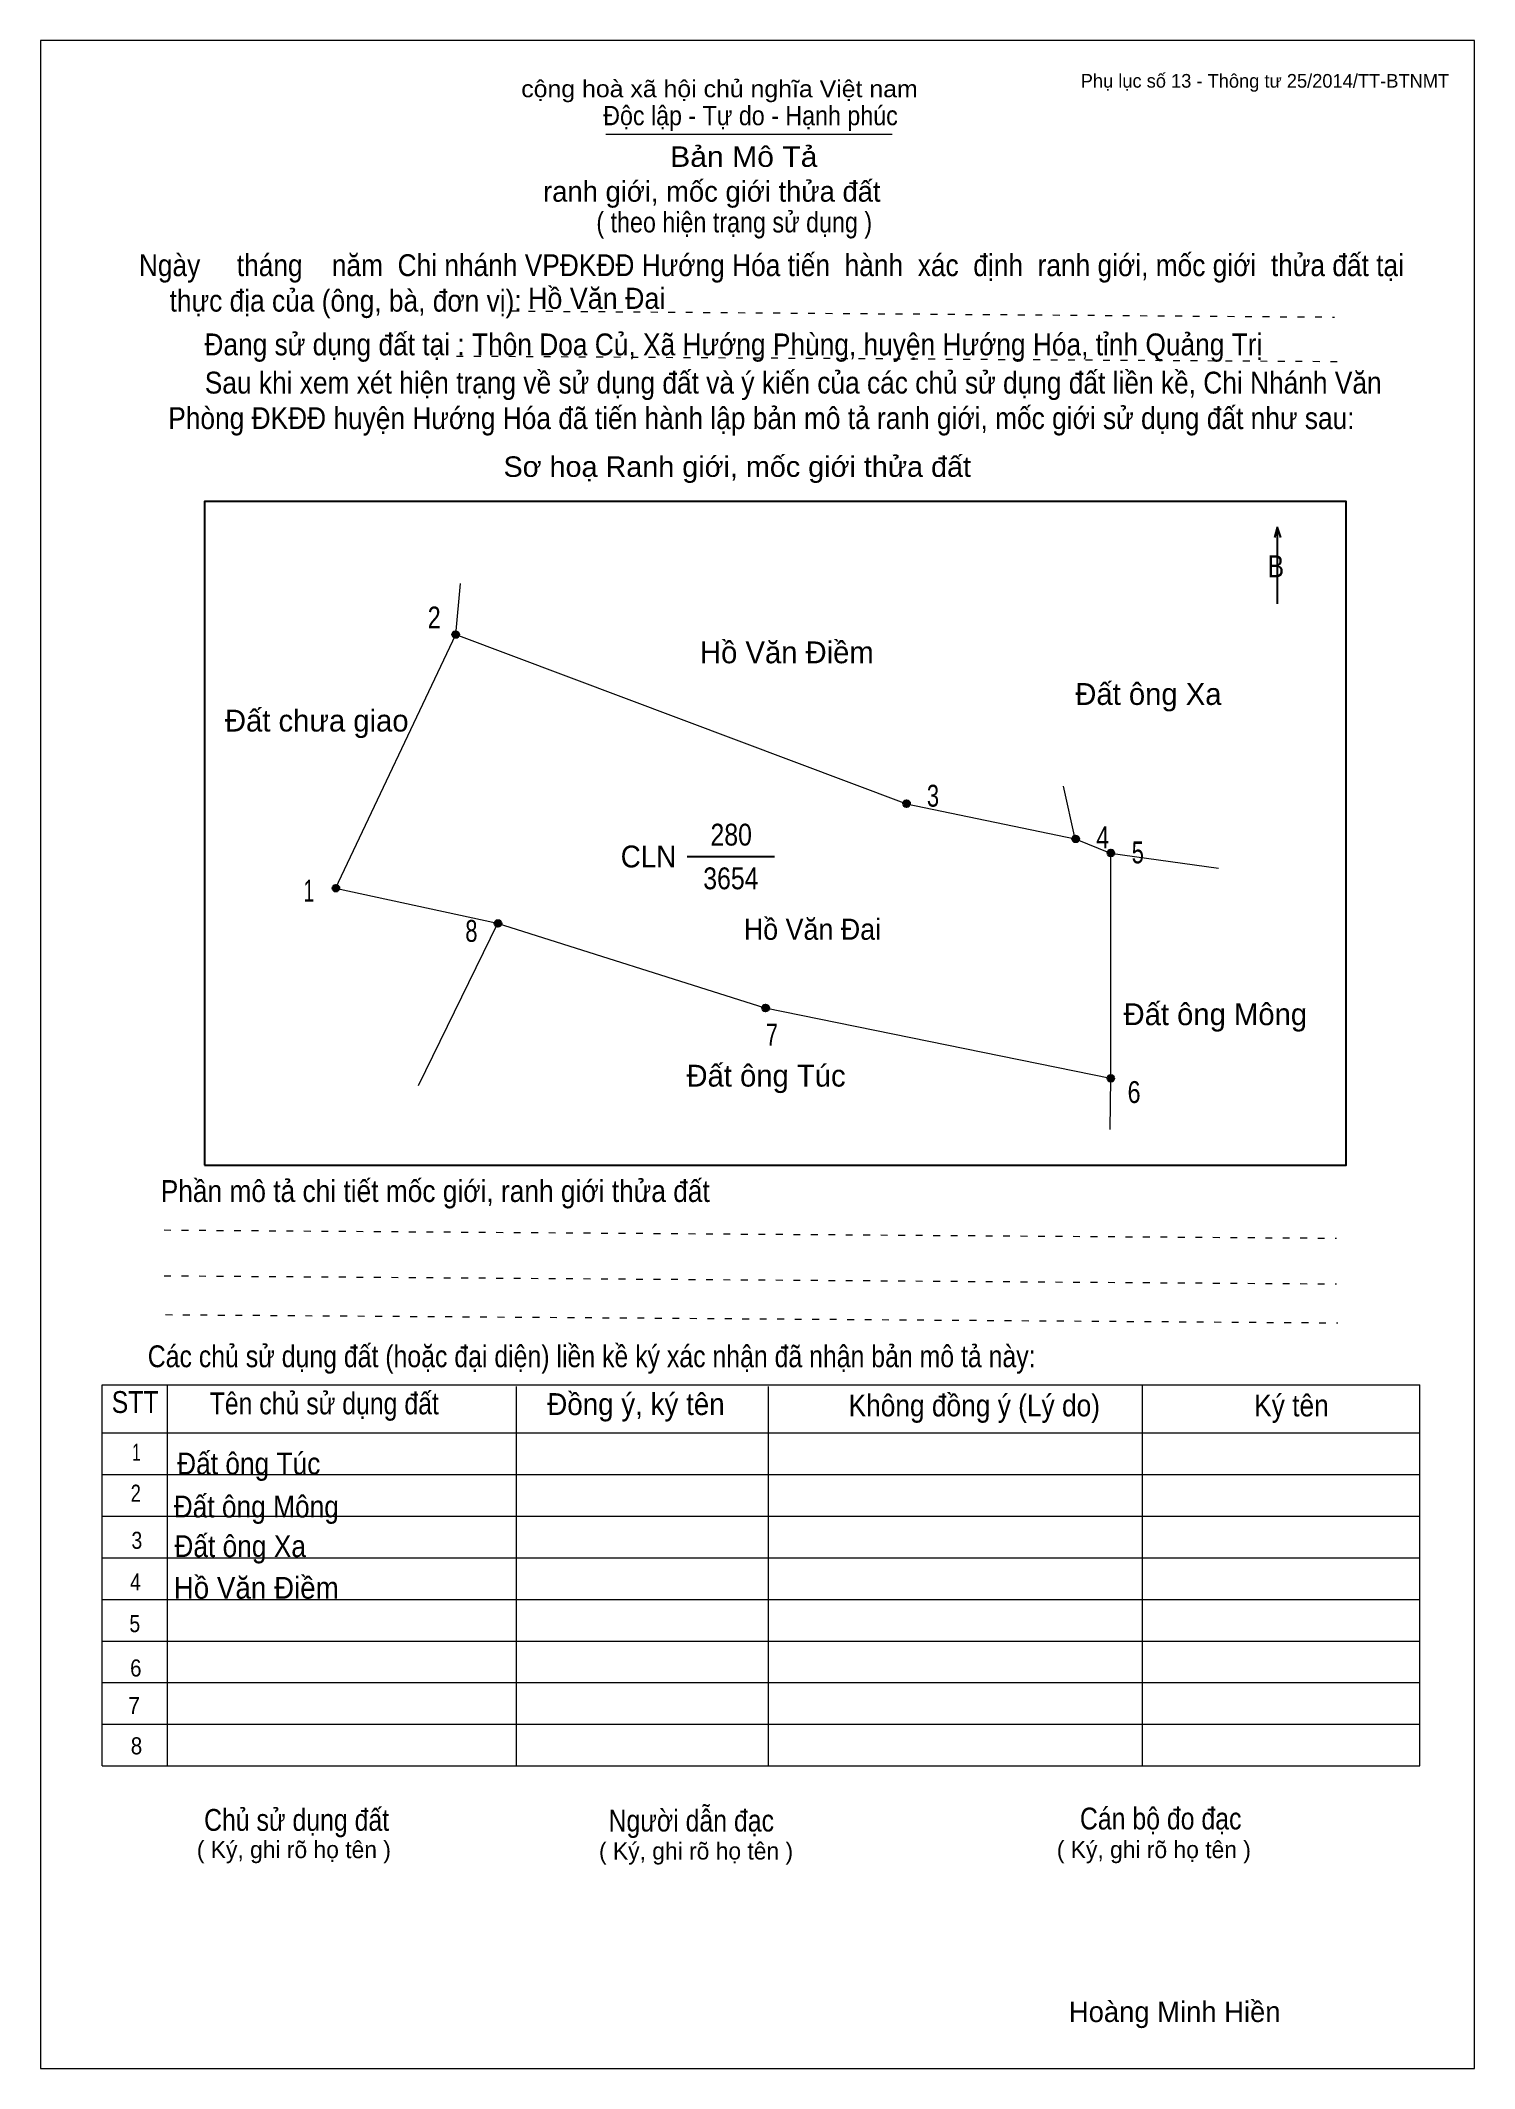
# Model space of a CAD drawing. Header units: centimetres. Extents: x 0 to 21, y 0 to 29.7.
import ezdxf
from ezdxf.enums import TextEntityAlignment as Align

# ---------------------------------------------------------------- set-up
doc = ezdxf.new("R2010")
doc.units = ezdxf.units.CM
doc.header["$LTSCALE"] = 0.13
doc.linetypes.add('DOTTED', pattern=[1.5, 0.3, -1.2])
for name, color, linetype, lineweight in [('1', 7, 'Continuous', 13), ('32', 7, 'Continuous', 25), ('33', 7, 'Continuous', 25), ('6', 7, 'Continuous', 13), ('62', 7, 'Continuous', 13)]:
    doc.layers.add(name, color=color, linetype=linetype, lineweight=lineweight)
for name, color, linetype in [('34', 7, 'Continuous'), ('5', 7, 'Continuous'), ('63', 7, 'Continuous')]:
    doc.layers.add(name, color=color, linetype=linetype)

msp = doc.modelspace()

# ---------------------------------------------------------------- hatches: boundary and pattern name
at = {"layer": '32'}
for points in [[(6.1294, 21, 1), (6.0294, 21, 1)], [(12.7325, 18.5238, 1), (12.6325, 18.5238, 1)], [(15.2087, 18.0079, 1), (15.1087, 18.0079, 1)], [(15.7246, 17.8016, 1), (15.6246, 17.8016, 1)], [(4.3754, 17.2857, 1), (4.2754, 17.2857, 1)], [(6.7484, 16.7698, 1), (6.6484, 16.7698, 1)], [(10.669, 15.5317, 1), (10.569, 15.5317, 1)], [(15.7246, 14.5, 1), (15.6246, 14.5, 1)]]:
    msp.add_hatch(color=256, dxfattribs=at).paths.add_polyline_path(points)

# ---------------------------------------------------------------- linework, layer by layer
at = {"layer": '1'}
msp.add_lwpolyline([(21, 0), (21, 29.7), (0, 29.7), (0, 0)], close=True, dxfattribs=at)
at = {"layer": '32'}
for centre in [(6.0794, 21), (12.6825, 18.5238), (15.1587, 18.0079), (15.6746, 17.8016), (4.3254, 17.2857), (6.6984, 16.7698), (10.619, 15.5317), (15.6746, 14.5)]:
    msp.add_circle(centre, 0.05, dxfattribs=at)
at = {"layer": '33'}
msp.add_line((9.47, 17.75), (10.75, 17.75), dxfattribs=at)
at = {"layer": '6'}
for p, q in [((6.08, 21), (6.15, 21.75)), ((15.15, 18.01), (14.98, 18.78)), ((6.69, 16.77), (5.53, 14.39))]:
    msp.add_line(p, q, dxfattribs=at)
for points in [[(15.67, 14.5), (10.61, 15.53), (6.69, 16.77), (4.32, 17.28), (6.08, 21)], [(6.08, 21), (12.68, 18.52), (15.15, 18.01)], [(15.15, 18.01), (15.67, 17.8), (17.25, 17.58)], [(15.67, 17.8), (15.67, 14.5), (15.66, 13.75)]]:
    msp.add_lwpolyline(points, dxfattribs=at)
at = {"layer": '62'}
for p, q in [((8.28, 28.33), (12.47, 28.33)), ((0.9, 10.01), (20.2, 10.01)), ((0.9, 4.43), (0.9, 10.01)), ((1.86, 4.43), (1.86, 10.01)), ((6.97, 4.43), (6.97, 9.99)), ((10.66, 4.43), (10.66, 9.99)), ((16.14, 4.43), (16.14, 10.01)), ((20.2, 4.43), (20.2, 10.01)), ((0.9, 9.31), (20.2, 9.31)), ((0.9, 8.7), (20.2, 8.7)), ((0.9, 8.09), (20.2, 8.09)), ((0.9, 7.48), (20.2, 7.48)), ((0.9, 6.87), (20.2, 6.87)), ((0.9, 6.26), (20.2, 6.26)), ((0.9, 5.65), (20.2, 5.65)), ((0.9, 5.04), (20.2, 5.04)), ((0.9, 4.43), (20.2, 4.43))]:
    msp.add_line(p, q, dxfattribs=at)
at = {"layer": '62', "linetype": 'DOTTED'}
for p, q in [((6.89, 25.74), (18.95, 25.65)), ((6.09, 25.08), (19.04, 25)), ((1.81, 12.28), (18.98, 12.16)), ((1.81, 11.61), (18.98, 11.49)), ((1.83, 11.04), (19, 10.92))]:
    msp.add_line(p, q, dxfattribs=at)
at = {"layer": '62', "lineweight": 25}
for p, q in [((18.11, 22.58), (18.11, 21.45)), ((18.11, 22.57), (18.07, 22.42)), ((18.11, 22.57), (18.16, 22.42))]:
    msp.add_line(p, q, dxfattribs=at)
msp.add_lwpolyline([(2.4, 13.23), (19.12, 13.23), (19.12, 22.95), (2.4, 22.95)], close=True, dxfattribs=at)

# ---------------------------------------------------------------- texts
at = {"layer": '32'}
for s, width, p in [('2', 0.8, (5.765, 21.09)), ('3', 0.75, (13.07, 18.48)), ('4', 0.8, (15.555, 17.87)), ('5', 0.75, (16.07, 17.65)), ('1', 0.65, (3.93, 17.09)), ('8', 0.75, (6.31, 16.5)), ('7', 0.75, (10.71, 14.98)), ('6', 0.8, (16.015, 14.14))]:
    msp.add_text(s, height=0.32, dxfattribs=dict(at, width=width)).set_placement(p, align=Align.CENTER)
at = {"layer": '33'}
for s, p in [('Hồ Văn Điềm', (10.93, 20.58)), ('Đất ông Xa', (16.225, 19.97)), ('Đất chưa giao', (4.045, 19.58)), ('Đất ông Mông', (17.205, 15.28)), ('Đất ông Túc', (10.625, 14.38)), ('Đất ông Túc', (10.625, 14.38))]:
    msp.add_text(s, height=0.32, dxfattribs=at).set_placement(p, align=Align.CENTER)
at = {"layer": '33', "width": 0.85}
for s, p in [('280', (10.115, 17.91)), ('3654', (10.11, 17.27))]:
    msp.add_text(s, height=0.32, dxfattribs=at).set_placement(p, align=Align.CENTER)
at = {"layer": '33', "width": 0.95}
msp.add_text('CLN', height=0.32, dxfattribs=at).set_placement((9.31, 17.59), align=Align.RIGHT)
at = {"layer": '34'}
for s, width, p in [('Đất ông Túc', 0.9, (2, 8.7)), ('Đất ông Mông', 0.9, (1.95, 8.07)), ('Đất ông Xa', 0.9, (1.96, 7.49)), ('Hồ Văn Điềm', 0.95, (1.95, 6.88))]:
    msp.add_text(s, height=0.32, dxfattribs=dict(at, width=width)).set_placement(p)
at = {"layer": '5', "width": 0.95}
for p in [(8.145, 25.77), (11.305, 16.53)]:
    msp.add_text('Hồ Văn Đai', height=0.3095, dxfattribs=at).set_placement(p, align=Align.CENTER)
at = {"layer": '62'}
for s, height, width, p in [('cộng hoà xã hội chủ nghĩa Việt nam', 0.2474, 1.1, (7.04, 28.87)), ('Độc lập - Tự do - Hạnh phúc', 0.2828, 0.9, (8.24, 28.46)), ('Bản Mô Tả', 0.3, 1.1, (9.22, 27.85)), ('( theo hiện trạng sử dụng )', 0.3, 0.85, (8.14, 26.89)), ('Ngày     tháng    năm  Chi nhánh VPĐKĐĐ Hướng Hóa tiến  hành  xác  định  ranh giới, mốc giới  thửa đất tại ', 0.32, 0.9, (1.44, 26.25)), ('thực địa của (ông, bà, đơn vị): ', 0.32, 0.9, (1.89, 25.73)), ('Đang sử dụng đất tại : Thôn Doa Củ, Xã Hướng Phùng, huyện Hướng Hóa, tỉnh Quảng Trị', 0.32, 0.9, (2.4, 25.09)), ('     Sau khi xem xét hiện trạng về sử dụng đất và ý kiến của các chủ sử dụng đất liền kề, Chi Nhánh Văn ', 0.32, 0.9, (1.87, 24.53)), ('Phòng ĐKĐĐ huyện Hướng Hóa đã tiến hành lập bản mô tả ranh giới, mốc giới sử dụng đất như sau:', 0.32, 0.9, (1.87, 24.01)), ('Sơ hoạ Ranh giới, mốc giới thửa đất', 0.3, 1.05, (6.78, 23.31)), ('B', 0.32, 0.85, (17.97, 21.84)), ('Phần mô tả chi tiết mốc giới, ranh giới thửa đất ', 0.32, 0.9, (1.76, 12.69)), ('Các chủ sử dụng đất (hoặc đại diện) liền kề ký xác nhận đã nhận bản mô tả này:', 0.32, 0.85, (1.57, 10.27))]:
    msp.add_text(s, height=height, dxfattribs=dict(at, width=width)).set_placement(p)
msp.add_text('ranh giới, mốc giới thửa đất', height=0.3, dxfattribs=at).set_placement((7.36, 27.34))
for s, height, width, p in [('STT', 0.32, 0.85, (1.385, 9.6)), ('Tên chủ sử dụng đất', 0.32, 0.85, (4.155, 9.58)), ('Đồng ý, ký tên', 0.32, 0.95, (8.72, 9.57)), ('Không đồng ý (Lý do)', 0.32, 0.9, (13.675, 9.55)), ('Ký tên', 0.32, 0.9, (18.32, 9.55)), ('1', 0.25, 0.7, (1.405, 8.9)), ('2', 0.25, 0.8, (1.395, 8.3)), ('3', 0.25, 0.85, (1.41, 7.61)), ('4', 0.25, 0.85, (1.39, 7)), ('5', 0.25, 0.85, (1.38, 6.39)), ('6', 0.25, 0.9, (1.395, 5.74)), ('7', 0.25, 0.95, (1.37, 5.19)), ('8', 0.25, 0.9, (1.405, 4.6)), ('Người dẫn đạc', 0.32, 0.85, (9.53, 3.47)), ('Chủ sử dụng đất', 0.32, 0.85, (3.75, 3.48)), ('Cán bộ đo đạc', 0.32, 0.85, (16.405, 3.5))]:
    msp.add_text(s, height=height, dxfattribs=dict(at, width=width)).set_placement(p, align=Align.CENTER)
for p in [(3.71, 3.08), (9.6, 3.06), (16.305, 3.08)]:
    msp.add_text('( Ký, ghi rõ họ tên )', height=0.25, dxfattribs=at).set_placement(p, align=Align.CENTER)
at = {"layer": '63'}
msp.add_text('Phụ lục số 13 - Thông tư 25/2014/TT-BTNMT', height=0.2, dxfattribs=at).set_placement((20.63, 29.01), align=Align.RIGHT)
msp.add_text('Hoàng Minh Hiền', height=0.3, dxfattribs=at).set_placement((16.61, 0.68), align=Align.CENTER)

doc.saveas('drawing.dxf')
